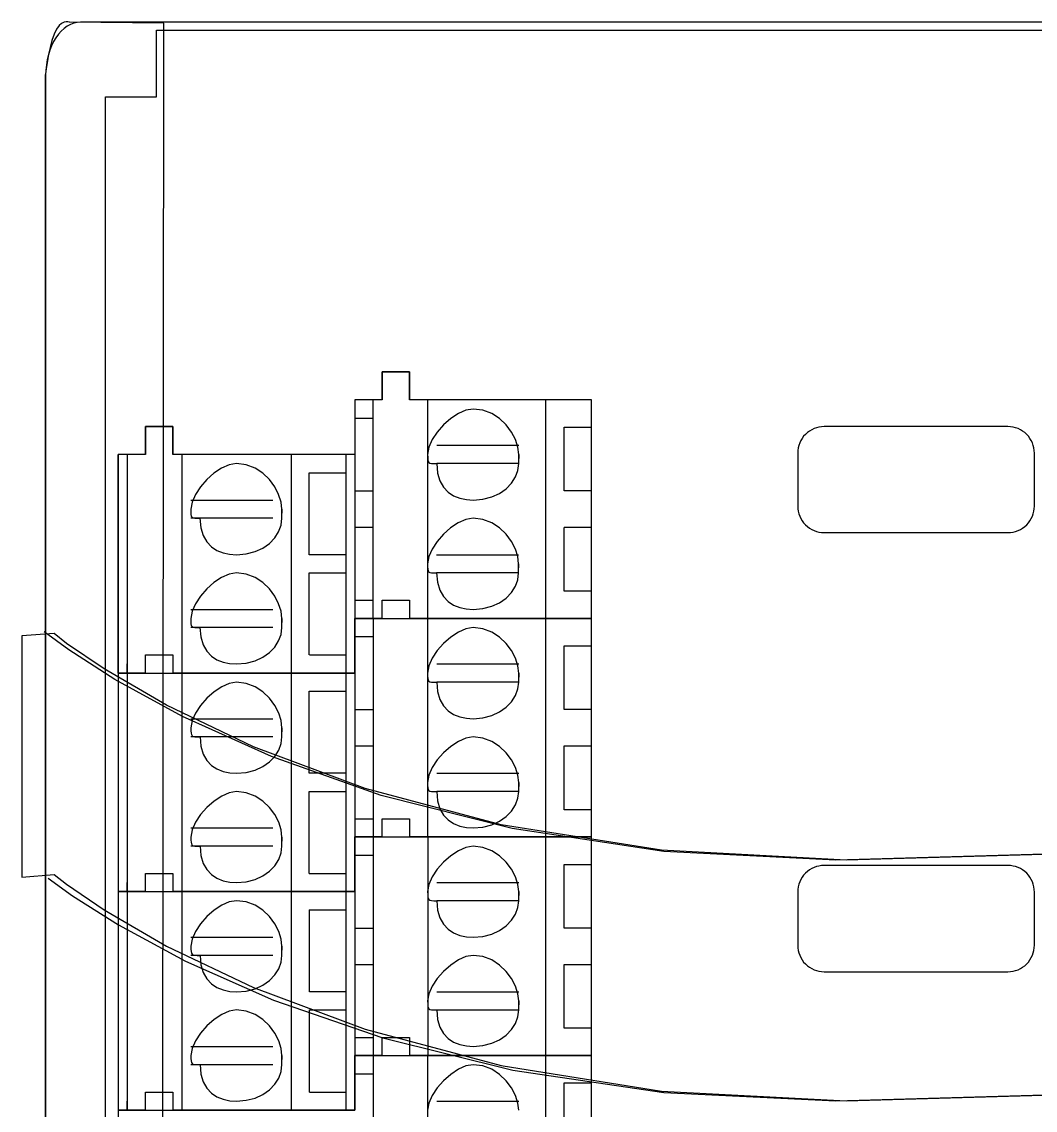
# Model space of a CAD drawing. Header units: metres. Extents: x 0 to 595, y 0 to 842.
# Drawn here: x 217.33 to 262.26, y 507.89 to 556.13 of the extents above; entities that cross this region are included whole.
import ezdxf

# ---------------------------------------------------------------- set-up
doc = ezdxf.new("R2010")
doc.units = ezdxf.units.M
doc.layers.add('SCHEMATICS', color=7, linetype='Continuous')

msp = doc.modelspace()

# ---------------------------------------------------------------- linework, layer by layer
at = {"layer": 'SCHEMATICS', "color": 7}
for p, q in [((219.21, 555.832), (219.082, 555.718)), ((219.346, 555.931), (219.21, 555.832)), ((219.492, 556.014), (219.346, 555.931)), ((223.631, 556.076), (219.447, 556.115)), ((219.639, 556.066), (219.492, 556.014)), ((219.786, 556.102), (219.639, 556.066)), ((219.936, 556.114), (219.786, 556.102)), ((402.861, 556.114), (219.936, 556.114)), ((223.3, 552.801), (223.3, 555.753)), ((223.3, 555.753), (397.534, 555.753)), ((223.547, 447.941), (223.631, 556.076)), ((218.845, 555.426), (218.745, 555.252)), ((218.956, 555.58), (218.845, 555.426)), ((219.082, 555.718), (218.956, 555.58)), ((218.575, 554.869), (218.511, 554.661)), ((218.655, 555.07), (218.575, 554.869)), ((218.745, 555.252), (218.655, 555.07)), ((218.458, 554.443), (218.424, 554.218)), ((218.511, 554.661), (218.458, 554.443)), ((218.4, 553.993), (218.389, 553.764)), ((218.424, 554.218), (218.4, 553.993)), ((218.373, 553.764), (218.373, 450.272)), ((218.389, 553.764), (218.389, 450.272)), ((221.039, 451.239), (221.039, 552.801)), ((221.039, 552.801), (223.3, 552.801)), ((234.517, 540.619), (233.308, 540.619)), ((233.308, 540.619), (233.308, 539.375)), ((233.309, 540.619), (234.518, 540.619)), ((233.309, 539.375), (233.309, 540.619)), ((234.517, 539.375), (234.517, 540.619)), ((234.518, 540.619), (234.518, 539.375)), ((232.098, 539.376), (232.098, 536.955)), ((233.307, 539.376), (232.098, 539.376)), ((233.308, 539.375), (232.099, 539.375)), ((232.099, 539.375), (232.099, 536.954)), ((232.9, 539.374), (232.9, 529.685)), ((242.586, 539.376), (234.516, 539.376)), ((242.587, 539.375), (234.517, 539.375)), ((235.32, 539.374), (235.32, 529.685)), ((240.564, 529.685), (240.564, 539.374)), ((242.587, 529.687), (242.587, 539.376)), ((242.587, 461.834), (242.587, 539.375)), ((232.098, 538.568), (232.5, 538.568)), ((232.5, 538.568), (232.904, 538.568)), ((222.814, 538.195), (224.023, 538.195)), ((222.814, 536.954), (222.814, 538.195)), ((224.023, 538.194), (222.814, 538.194)), ((222.814, 538.194), (222.814, 536.954)), ((224.023, 538.195), (224.023, 536.954)), ((224.023, 536.954), (224.023, 538.194)), ((241.377, 538.165), (242.588, 538.165)), ((241.377, 535.336), (241.377, 538.165)), ((261.044, 538.191), (252.902, 538.191)), ((221.596, 536.953), (221.596, 527.264)), ((222.813, 536.955), (221.601, 536.955)), ((222.814, 536.954), (221.602, 536.954)), ((221.602, 536.954), (221.602, 459.444)), ((222.004, 536.953), (222.004, 527.264)), ((232.098, 536.955), (224.022, 536.955)), ((232.099, 536.954), (224.023, 536.954)), ((224.427, 536.953), (224.427, 527.264)), ((229.272, 536.955), (229.272, 527.266)), ((231.696, 536.955), (231.696, 527.266)), ((232.095, 536.953), (232.095, 529.685)), ((235.726, 537.36), (239.361, 537.36)), ((239.361, 536.551), (239.361, 536.955)), ((251.726, 537.018), (251.726, 534.666)), ((262.217, 534.666), (262.217, 537.018)), ((239.361, 536.551), (235.726, 536.551)), ((230.075, 532.51), (230.075, 536.143)), ((230.079, 536.145), (231.695, 536.145)), ((232.098, 535.337), (232.5, 535.337)), ((232.5, 535.337), (232.904, 535.337)), ((242.588, 535.336), (241.377, 535.336)), ((224.833, 534.934), (228.468, 534.934)), ((228.862, 534.127), (228.862, 534.529)), ((228.468, 534.128), (224.833, 534.128)), ((232.098, 533.727), (232.5, 533.727)), ((232.5, 533.727), (232.904, 533.727)), ((241.372, 530.897), (241.372, 533.725)), ((241.377, 533.726), (242.588, 533.726)), ((252.902, 533.49), (261.044, 533.49)), ((231.691, 532.51), (230.075, 532.51)), ((235.721, 532.51), (239.356, 532.51)), ((239.356, 531.706), (239.356, 532.108)), ((230.075, 531.706), (231.691, 531.706)), ((230.075, 528.073), (230.075, 531.706)), ((239.356, 531.706), (235.721, 531.706)), ((242.583, 530.897), (241.372, 530.897)), ((232.1, 530.496), (232.502, 530.496)), ((232.502, 530.496), (232.906, 530.496)), ((233.308, 530.495), (234.517, 530.495)), ((233.308, 529.686), (233.308, 530.495)), ((233.308, 530.495), (233.712, 530.495)), ((234.117, 530.495), (234.518, 530.495)), ((234.517, 530.495), (234.517, 529.686)), ((224.828, 530.087), (228.463, 530.087)), ((233.304, 529.685), (233.304, 530.087)), ((234.518, 530.089), (234.518, 529.687)), ((228.463, 529.283), (224.828, 529.283)), ((228.862, 529.283), (228.862, 529.685)), ((232.094, 529.685), (233.303, 529.685)), ((232.094, 527.264), (232.094, 529.685)), ((232.097, 529.686), (232.097, 527.265)), ((233.306, 529.686), (232.097, 529.686)), ((232.904, 529.686), (232.904, 520.002)), ((233.303, 529.685), (234.512, 529.685)), ((234.512, 529.685), (242.582, 529.685)), ((242.585, 529.686), (234.515, 529.686)), ((235.324, 529.686), (235.324, 520.002)), ((240.568, 520.002), (240.568, 529.686)), ((242.586, 520.003), (242.586, 529.687)), ((218.764, 529.015), (217.333, 528.917)), ((217.333, 528.917), (217.333, 518.226)), ((232.097, 528.883), (232.499, 528.883)), ((232.499, 528.883), (232.903, 528.883)), ((241.376, 528.475), (242.587, 528.475)), ((241.376, 525.65), (241.376, 528.475)), ((222.813, 528.074), (224.022, 528.074)), ((222.813, 527.265), (222.813, 528.074)), ((222.815, 528.075), (223.219, 528.075)), ((223.622, 528.075), (224.024, 528.075)), ((224.022, 528.074), (224.022, 527.265)), ((230.08, 528.075), (231.696, 528.075)), ((222.008, 527.266), (222.008, 527.671)), ((222.815, 527.266), (222.815, 527.671)), ((224.024, 527.671), (224.024, 527.266)), ((235.725, 527.67), (239.36, 527.67)), ((221.597, 527.264), (222.809, 527.264)), ((221.6, 527.265), (221.6, 517.581)), ((222.812, 527.265), (221.6, 527.265)), ((222.008, 527.265), (222.008, 517.581)), ((222.809, 527.264), (224.018, 527.264)), ((224.018, 527.264), (232.094, 527.264)), ((232.097, 527.265), (224.021, 527.265)), ((224.431, 527.265), (224.431, 517.581)), ((229.271, 527.266), (229.271, 517.582)), ((231.695, 527.266), (231.695, 517.582)), ((232.099, 527.265), (232.099, 520.002)), ((239.36, 526.861), (235.725, 526.861)), ((239.36, 526.862), (239.36, 527.266)), ((230.078, 526.462), (231.694, 526.462)), ((230.079, 522.825), (230.079, 526.46)), ((232.097, 525.65), (232.499, 525.65)), ((232.499, 525.65), (232.903, 525.65)), ((242.587, 525.65), (241.376, 525.65)), ((224.832, 525.244), (228.467, 525.244)), ((228.467, 524.44), (224.832, 524.44)), ((228.866, 524.439), (228.866, 524.84)), ((232.097, 524.037), (232.499, 524.037)), ((232.499, 524.037), (232.903, 524.037)), ((241.376, 524.037), (242.587, 524.037)), ((241.376, 521.211), (241.376, 524.036)), ((231.695, 522.825), (230.079, 522.825)), ((235.725, 522.826), (239.36, 522.826)), ((230.079, 522.017), (231.695, 522.017)), ((230.079, 518.388), (230.079, 522.017)), ((239.36, 522.017), (235.725, 522.017)), ((239.36, 522.017), (239.36, 522.419)), ((242.587, 521.211), (241.376, 521.211)), ((232.099, 520.811), (232.501, 520.811)), ((232.501, 520.811), (232.905, 520.811)), ((233.308, 520.811), (233.712, 520.811)), ((233.309, 520.81), (234.518, 520.81)), ((233.309, 520.001), (233.309, 520.81)), ((234.116, 520.811), (234.517, 520.811)), ((234.517, 520.811), (234.517, 520.405)), ((234.518, 520.81), (234.518, 520.001)), ((224.832, 520.403), (228.467, 520.403)), ((233.308, 520.002), (233.308, 520.404)), ((234.517, 520.405), (234.517, 520.003)), ((228.467, 519.594), (224.832, 519.594)), ((228.866, 519.594), (228.866, 520)), ((232.098, 520.002), (233.307, 520.002)), ((232.098, 517.581), (232.098, 520.002)), ((232.098, 520.001), (232.098, 517.58)), ((233.307, 520.001), (232.098, 520.001)), ((232.905, 520.002), (232.905, 510.315)), ((233.307, 520.002), (234.516, 520.002)), ((234.516, 520.002), (242.586, 520.002)), ((242.586, 520.001), (234.516, 520.001)), ((235.325, 520.002), (235.325, 510.315)), ((240.569, 510.315), (240.569, 520.002)), ((242.587, 510.313), (242.587, 520)), ((232.098, 519.192), (232.5, 519.192)), ((232.5, 519.192), (232.904, 519.192)), ((241.377, 518.787), (242.588, 518.787)), ((241.377, 515.962), (241.377, 518.787)), ((261.044, 518.738), (252.902, 518.738)), ((217.333, 518.226), (218.764, 518.34)), ((222.814, 518.39), (223.218, 518.39)), ((222.814, 518.389), (224.023, 518.389)), ((222.814, 517.58), (222.814, 518.389)), ((223.621, 518.39), (224.023, 518.39)), ((224.023, 518.39), (224.023, 517.982)), ((224.023, 518.389), (224.023, 517.58)), ((230.079, 518.39), (231.695, 518.39)), ((222.007, 517.581), (222.007, 517.982)), ((222.814, 517.581), (222.814, 517.982)), ((224.023, 517.982), (224.023, 517.581)), ((235.726, 517.981), (239.361, 517.981)), ((221.601, 517.581), (221.601, 507.892)), ((221.601, 517.581), (222.813, 517.581)), ((222.813, 517.58), (221.601, 517.58)), ((222.009, 517.581), (222.009, 507.892)), ((222.813, 517.581), (224.022, 517.581)), ((224.022, 517.581), (232.098, 517.581)), ((232.098, 517.58), (224.022, 517.58)), ((224.432, 517.581), (224.432, 507.892)), ((229.272, 517.581), (229.272, 507.892)), ((231.696, 517.581), (231.696, 507.892)), ((232.1, 517.581), (232.1, 510.315)), ((239.361, 517.177), (235.726, 517.177)), ((239.361, 517.177), (239.361, 517.581)), ((251.726, 517.56), (251.726, 515.205)), ((262.217, 515.205), (262.217, 517.56)), ((230.079, 516.771), (231.695, 516.771)), ((230.08, 513.139), (230.08, 516.772)), ((232.098, 515.961), (232.5, 515.961)), ((232.5, 515.961), (232.904, 515.961)), ((242.588, 515.962), (241.377, 515.962)), ((224.833, 515.56), (228.468, 515.56)), ((228.468, 514.751), (224.833, 514.751)), ((228.867, 514.752), (228.867, 515.157)), ((232.098, 514.347), (232.5, 514.347)), ((232.5, 514.347), (232.904, 514.347)), ((241.377, 511.523), (241.377, 514.348)), ((241.377, 514.348), (242.588, 514.348)), ((252.902, 514.029), (261.044, 514.029)), ((231.696, 513.139), (230.08, 513.139)), ((235.726, 513.139), (239.361, 513.139)), ((230.08, 512.334), (231.696, 512.334)), ((230.08, 508.696), (230.08, 512.334)), ((239.361, 512.333), (235.726, 512.333)), ((239.361, 512.334), (239.361, 512.736)), ((242.588, 511.523), (241.377, 511.523)), ((232.1, 511.119), (232.502, 511.119)), ((232.502, 511.119), (232.906, 511.119)), ((233.308, 511.117), (234.517, 511.117)), ((233.308, 510.313), (233.308, 511.117)), ((233.309, 511.119), (233.713, 511.119)), ((234.117, 511.119), (234.518, 511.119)), ((234.517, 511.117), (234.517, 510.313)), ((234.518, 511.119), (234.518, 510.72)), ((224.833, 510.719), (228.468, 510.719)), ((233.309, 510.315), (233.309, 510.72)), ((234.518, 510.72), (234.518, 510.315)), ((228.468, 509.91), (224.833, 509.91)), ((228.867, 509.911), (228.867, 510.315)), ((232.097, 510.314), (232.097, 507.891)), ((233.306, 510.314), (232.097, 510.314)), ((232.099, 510.315), (233.308, 510.315)), ((232.099, 507.892), (232.099, 510.315)), ((232.904, 510.314), (232.904, 500.63)), ((233.308, 510.315), (234.517, 510.315)), ((242.585, 510.314), (234.515, 510.314)), ((234.517, 510.315), (242.587, 510.315)), ((235.324, 510.314), (235.324, 500.63)), ((240.568, 500.629), (240.568, 510.313)), ((242.586, 500.629), (242.586, 510.313)), ((232.097, 509.508), (232.499, 509.508)), ((232.499, 509.508), (232.903, 509.508)), ((241.376, 509.101), (242.587, 509.101)), ((241.376, 506.276), (241.376, 509.101)), ((222.813, 508.694), (224.022, 508.694)), ((222.813, 507.89), (222.813, 508.694)), ((222.815, 508.696), (223.219, 508.696)), ((223.622, 508.696), (224.024, 508.696)), ((224.022, 508.694), (224.022, 507.89)), ((224.024, 508.696), (224.024, 508.294)), ((230.08, 508.696), (231.696, 508.696)), ((222.008, 507.892), (222.008, 508.294)), ((222.815, 507.892), (222.815, 508.294)), ((224.024, 508.294), (224.024, 507.892)), ((235.725, 508.293), (239.36, 508.293)), ((222.812, 507.891), (221.6, 507.891)), ((221.602, 507.892), (222.814, 507.892)), ((222.814, 507.892), (224.023, 507.892)), ((232.097, 507.891), (224.021, 507.891)), ((224.023, 507.892), (232.099, 507.892))]:
    msp.add_line(p, q, dxfattribs=at)
for points in [[(219.447, 556.115), (219.429, 556.121), (219.378, 556.131), (219.302, 556.132), (219.206, 556.113), (219.098, 556.06), (218.984, 555.962), (218.871, 555.807), (218.765, 555.581)], [(218.765, 555.581), (218.671, 555.299), (218.59, 554.997), (218.523, 554.694), (218.468, 554.406), (218.426, 554.151), (218.396, 553.948), (218.379, 553.813), (218.373, 553.764)], [(237.34, 538.969), (237.023, 538.916), (236.686, 538.768), (236.349, 538.545), (236.031, 538.265), (235.75, 537.947), (235.526, 537.611), (235.378, 537.274), (235.324, 536.955)], [(239.361, 536.955), (239.324, 537.274), (239.216, 537.611), (239.041, 537.947), (238.805, 538.265), (238.512, 538.545), (238.167, 538.768), (237.775, 538.916), (237.34, 538.969)], [(252.902, 538.191), (252.785, 538.185), (252.67, 538.168), (252.559, 538.14), (252.451, 538.102), (252.347, 538.053), (252.248, 537.994), (252.155, 537.925), (252.069, 537.846)], [(261.878, 537.846), (261.791, 537.925), (261.698, 537.994), (261.599, 538.053), (261.496, 538.102), (261.387, 538.14), (261.276, 538.168), (261.161, 538.185), (261.044, 538.191)], [(252.069, 537.846), (251.991, 537.76), (251.923, 537.668), (251.864, 537.57), (251.815, 537.467), (251.777, 537.359), (251.749, 537.248), (251.732, 537.134), (251.726, 537.018)], [(262.217, 537.018), (262.211, 537.134), (262.194, 537.248), (262.167, 537.359), (262.128, 537.467), (262.08, 537.57), (262.022, 537.668), (261.955, 537.76), (261.878, 537.846)], [(235.324, 536.955), (235.325, 536.822), (235.33, 536.721), (235.345, 536.65), (235.374, 536.602), (235.422, 536.572), (235.494, 536.557), (235.593, 536.552), (235.726, 536.551)], [(239.361, 536.955), (239.361, 536.938), (239.361, 536.898), (239.361, 536.848), (239.361, 536.804), (239.361, 536.777), (239.361, 536.785), (239.361, 536.839), (239.361, 536.955)], [(226.847, 536.55), (226.528, 536.496), (226.191, 536.348), (225.853, 536.123), (225.535, 535.842), (225.254, 535.523), (225.03, 535.185), (224.882, 534.847), (224.828, 534.529)], [(228.862, 534.529), (228.825, 534.847), (228.717, 535.185), (228.543, 535.523), (228.308, 535.842), (228.016, 536.123), (227.672, 536.348), (227.281, 536.496), (226.847, 536.55)], [(235.726, 536.551), (235.762, 536.133), (235.865, 535.786), (236.025, 535.505), (236.231, 535.287), (236.476, 535.125), (236.749, 535.016), (237.04, 534.954), (237.34, 534.934)], [(237.34, 534.934), (237.775, 534.97), (238.167, 535.073), (238.512, 535.232), (238.805, 535.439), (239.041, 535.684), (239.216, 535.957), (239.324, 536.249), (239.361, 536.551)], [(224.828, 534.529), (224.829, 534.396), (224.834, 534.297), (224.849, 534.225), (224.879, 534.177), (224.927, 534.148), (224.999, 534.133), (225.099, 534.128), (225.233, 534.127)], [(228.862, 534.529), (228.862, 534.513), (228.862, 534.473), (228.862, 534.423), (228.862, 534.378), (228.862, 534.352), (228.862, 534.359), (228.862, 534.414), (228.862, 534.529)], [(251.726, 534.666), (251.732, 534.55), (251.749, 534.436), (251.777, 534.324), (251.815, 534.216), (251.864, 534.112), (251.923, 534.014), (251.991, 533.921), (252.069, 533.836)], [(261.878, 533.836), (261.955, 533.921), (262.022, 534.014), (262.08, 534.112), (262.128, 534.216), (262.167, 534.324), (262.194, 534.436), (262.211, 534.55), (262.217, 534.666)], [(225.233, 534.127), (225.269, 533.709), (225.372, 533.362), (225.531, 533.082), (225.737, 532.863), (225.981, 532.701), (226.254, 532.592), (226.546, 532.53), (226.847, 532.51)], [(226.847, 532.51), (227.281, 532.546), (227.672, 532.649), (228.016, 532.808), (228.308, 533.015), (228.543, 533.26), (228.717, 533.533), (228.825, 533.825), (228.862, 534.127)], [(237.335, 534.127), (237.018, 534.073), (236.681, 533.925), (236.344, 533.7), (236.026, 533.419), (235.745, 533.1), (235.521, 532.763), (235.373, 532.426), (235.319, 532.108)], [(239.356, 532.108), (239.319, 532.426), (239.211, 532.763), (239.036, 533.1), (238.8, 533.419), (238.507, 533.7), (238.162, 533.925), (237.77, 534.073), (237.335, 534.127)], [(252.069, 533.836), (252.155, 533.757), (252.248, 533.688), (252.347, 533.629), (252.451, 533.579), (252.559, 533.541), (252.67, 533.513), (252.785, 533.496), (252.902, 533.49)], [(261.044, 533.49), (261.161, 533.496), (261.276, 533.513), (261.387, 533.541), (261.496, 533.579), (261.599, 533.629), (261.698, 533.688), (261.791, 533.757), (261.878, 533.836)], [(235.319, 532.108), (235.32, 531.975), (235.325, 531.876), (235.34, 531.804), (235.369, 531.756), (235.417, 531.727), (235.489, 531.712), (235.588, 531.707), (235.721, 531.706)], [(239.356, 532.108), (239.356, 532.092), (239.356, 532.052), (239.356, 532.002), (239.356, 531.957), (239.356, 531.931), (239.356, 531.938), (239.356, 531.993), (239.356, 532.108)], [(226.847, 531.706), (226.528, 531.652), (226.191, 531.504), (225.853, 531.28), (225.535, 530.999), (225.254, 530.68), (225.03, 530.342), (224.882, 530.004), (224.828, 529.685)], [(228.862, 529.685), (228.825, 530.004), (228.717, 530.342), (228.543, 530.68), (228.308, 530.999), (228.016, 531.28), (227.672, 531.504), (227.281, 531.652), (226.847, 531.706)], [(235.721, 531.706), (235.757, 531.289), (235.86, 530.942), (236.02, 530.661), (236.227, 530.442), (236.471, 530.28), (236.744, 530.17), (237.035, 530.107), (237.335, 530.087)], [(237.335, 530.087), (237.77, 530.123), (238.162, 530.226), (238.507, 530.386), (238.8, 530.593), (239.036, 530.838), (239.211, 531.112), (239.319, 531.404), (239.356, 531.706)], [(224.828, 529.685), (224.829, 529.552), (224.834, 529.453), (224.849, 529.381), (224.879, 529.333), (224.927, 529.304), (224.999, 529.289), (225.099, 529.284), (225.233, 529.283)], [(225.233, 529.283), (225.269, 528.866), (225.372, 528.52), (225.531, 528.24), (225.737, 528.022), (225.981, 527.86), (226.254, 527.751), (226.546, 527.689), (226.847, 527.669)], [(226.847, 527.669), (227.281, 527.705), (227.672, 527.807), (228.016, 527.966), (228.308, 528.172), (228.543, 528.416), (228.717, 528.689), (228.825, 528.981), (228.862, 529.283)], [(228.862, 529.685), (228.862, 529.669), (228.862, 529.629), (228.862, 529.579), (228.862, 529.534), (228.862, 529.508), (228.862, 529.515), (228.862, 529.57), (228.862, 529.685)], [(237.339, 529.285), (237.022, 529.231), (236.685, 529.083), (236.348, 528.859), (236.03, 528.578), (235.749, 528.26), (235.525, 527.922), (235.377, 527.585), (235.323, 527.266)], [(239.36, 527.266), (239.323, 527.585), (239.215, 527.922), (239.04, 528.26), (238.804, 528.578), (238.511, 528.859), (238.166, 529.083), (237.774, 529.231), (237.339, 529.285)], [(253.415, 518.979), (245.786, 519.362), (239.068, 520.382), (233.269, 521.846), (228.396, 523.563), (224.458, 525.338), (221.462, 526.98), (219.418, 528.296), (218.333, 529.093)], [(253.876, 518.979), (245.691, 519.41), (238.58, 520.547), (232.548, 522.154), (227.6, 523.997), (223.742, 525.84), (220.98, 527.447), (219.319, 528.584), (218.764, 529.015)], [(361.925, 528.281), (345.5, 527.881), (330.801, 526.828), (317.374, 525.338), (304.764, 523.63), (292.517, 521.922), (280.179, 520.432), (267.297, 519.379), (253.415, 518.979)], [(362.384, 528.281), (345.96, 527.881), (331.261, 526.828), (317.833, 525.338), (305.223, 523.63), (292.977, 521.922), (280.639, 520.432), (267.757, 519.379), (253.876, 518.979)], [(226.851, 526.86), (226.532, 526.806), (226.195, 526.658), (225.857, 526.434), (225.539, 526.153), (225.258, 525.834), (225.034, 525.496), (224.886, 525.159), (224.832, 524.84)], [(228.866, 524.84), (228.829, 525.159), (228.721, 525.496), (228.547, 525.834), (228.312, 526.153), (228.02, 526.434), (227.676, 526.658), (227.285, 526.806), (226.851, 526.86)], [(235.323, 527.266), (235.324, 527.133), (235.329, 527.032), (235.344, 526.961), (235.373, 526.912), (235.421, 526.883), (235.493, 526.868), (235.592, 526.863), (235.725, 526.862)], [(235.725, 526.862), (235.761, 526.444), (235.864, 526.098), (236.024, 525.818), (236.231, 525.599), (236.475, 525.437), (236.748, 525.327), (237.039, 525.265), (237.339, 525.245)], [(237.339, 525.245), (237.774, 525.281), (238.166, 525.385), (238.511, 525.545), (238.804, 525.752), (239.04, 525.997), (239.215, 526.27), (239.323, 526.562), (239.36, 526.862)], [(239.36, 527.266), (239.36, 527.249), (239.36, 527.209), (239.36, 527.159), (239.36, 527.114), (239.36, 527.088), (239.36, 527.095), (239.36, 527.15), (239.36, 527.266)], [(224.832, 524.84), (224.833, 524.708), (224.838, 524.608), (224.853, 524.537), (224.883, 524.489), (224.931, 524.46), (225.003, 524.445), (225.103, 524.44), (225.237, 524.439)], [(225.237, 524.439), (225.273, 524.022), (225.376, 523.675), (225.535, 523.396), (225.741, 523.177), (225.985, 523.016), (226.258, 522.907), (226.55, 522.845), (226.851, 522.825)], [(226.851, 522.825), (227.285, 522.861), (227.676, 522.964), (228.02, 523.124), (228.312, 523.33), (228.547, 523.575), (228.721, 523.848), (228.829, 524.139), (228.866, 524.439)], [(228.866, 524.84), (228.866, 524.824), (228.866, 524.784), (228.866, 524.734), (228.866, 524.69), (228.866, 524.664), (228.866, 524.671), (228.866, 524.725), (228.866, 524.84)], [(237.339, 524.44), (237.022, 524.386), (236.685, 524.238), (236.348, 524.014), (236.03, 523.733), (235.749, 523.414), (235.525, 523.076), (235.377, 522.738), (235.323, 522.419)], [(239.36, 522.419), (239.323, 522.738), (239.215, 523.076), (239.04, 523.414), (238.804, 523.733), (238.511, 524.014), (238.166, 524.238), (237.774, 524.386), (237.339, 524.44)], [(226.851, 522.017), (226.532, 521.963), (226.195, 521.816), (225.857, 521.592), (225.539, 521.312), (225.258, 520.994), (225.034, 520.656), (224.886, 520.319), (224.832, 520)], [(228.866, 520), (228.829, 520.319), (228.721, 520.656), (228.547, 520.994), (228.312, 521.312), (228.02, 521.592), (227.676, 521.816), (227.285, 521.963), (226.851, 522.017)], [(235.323, 522.419), (235.324, 522.286), (235.329, 522.187), (235.344, 522.115), (235.373, 522.067), (235.421, 522.038), (235.493, 522.023), (235.592, 522.018), (235.725, 522.017)], [(235.725, 522.017), (235.761, 521.601), (235.864, 521.255), (236.024, 520.975), (236.231, 520.757), (236.475, 520.595), (236.748, 520.485), (237.039, 520.423), (237.339, 520.403)], [(237.339, 520.403), (237.774, 520.439), (238.166, 520.542), (238.511, 520.701), (238.804, 520.908), (239.04, 521.152), (239.215, 521.425), (239.323, 521.716), (239.36, 522.017)], [(239.36, 522.419), (239.36, 522.402), (239.36, 522.362), (239.36, 522.313), (239.36, 522.268), (239.36, 522.242), (239.36, 522.249), (239.36, 522.304), (239.36, 522.419)], [(224.832, 520), (224.833, 519.866), (224.838, 519.765), (224.853, 519.693), (224.883, 519.645), (224.931, 519.615), (225.003, 519.6), (225.103, 519.595), (225.237, 519.594)], [(225.237, 519.594), (225.273, 519.178), (225.376, 518.833), (225.535, 518.553), (225.741, 518.335), (225.985, 518.173), (226.258, 518.063), (226.55, 518), (226.851, 517.98)], [(226.851, 517.98), (227.285, 518.016), (227.676, 518.118), (228.02, 518.277), (228.312, 518.484), (228.547, 518.728), (228.721, 519), (228.829, 519.292), (228.866, 519.594)], [(228.866, 520), (228.866, 519.983), (228.866, 519.943), (228.866, 519.893), (228.866, 519.848), (228.866, 519.822), (228.866, 519.829), (228.866, 519.883), (228.866, 520)], [(237.34, 519.595), (237.023, 519.542), (236.686, 519.394), (236.349, 519.171), (236.031, 518.891), (235.75, 518.573), (235.526, 518.237), (235.378, 517.9), (235.324, 517.581)], [(239.361, 517.581), (239.324, 517.9), (239.216, 518.237), (239.041, 518.573), (238.805, 518.891), (238.512, 519.171), (238.167, 519.394), (237.775, 519.542), (237.34, 519.595)], [(252.902, 518.738), (252.785, 518.732), (252.67, 518.715), (252.559, 518.688), (252.451, 518.649), (252.347, 518.601), (252.248, 518.542), (252.155, 518.474), (252.069, 518.396)], [(261.878, 518.396), (261.791, 518.474), (261.698, 518.542), (261.599, 518.601), (261.496, 518.649), (261.387, 518.688), (261.276, 518.715), (261.161, 518.732), (261.044, 518.738)], [(218.499, 518.183), (219.584, 517.393), (221.614, 516.102), (224.586, 514.499), (228.495, 512.768), (233.337, 511.098), (239.107, 509.673), (245.8, 508.682), (253.414, 508.31)], [(218.764, 518.34), (219.319, 517.909), (220.98, 516.773), (223.742, 515.166), (227.6, 513.325), (232.548, 511.483), (238.58, 509.876), (245.691, 508.74), (253.876, 508.309)], [(252.069, 518.396), (251.991, 518.308), (251.923, 518.214), (251.864, 518.115), (251.815, 518.011), (251.777, 517.903), (251.749, 517.791), (251.732, 517.677), (251.726, 517.56)], [(262.217, 517.56), (262.211, 517.677), (262.194, 517.791), (262.167, 517.903), (262.128, 518.011), (262.08, 518.115), (262.022, 518.214), (261.955, 518.308), (261.878, 518.396)], [(226.852, 517.178), (226.533, 517.124), (226.196, 516.976), (225.858, 516.751), (225.54, 516.47), (225.259, 516.151), (225.035, 515.813), (224.887, 515.475), (224.833, 515.157)], [(228.867, 515.157), (228.83, 515.475), (228.722, 515.813), (228.548, 516.151), (228.313, 516.47), (228.021, 516.751), (227.677, 516.976), (227.286, 517.124), (226.852, 517.178)], [(235.324, 517.581), (235.325, 517.448), (235.33, 517.347), (235.345, 517.276), (235.374, 517.228), (235.422, 517.198), (235.494, 517.183), (235.593, 517.178), (235.726, 517.177)], [(235.726, 517.177), (235.762, 516.759), (235.865, 516.412), (236.025, 516.131), (236.232, 515.913), (236.476, 515.751), (236.749, 515.642), (237.04, 515.58), (237.34, 515.56)], [(237.34, 515.56), (237.775, 515.596), (238.167, 515.699), (238.512, 515.858), (238.805, 516.065), (239.041, 516.31), (239.216, 516.583), (239.324, 516.875), (239.361, 517.177)], [(239.361, 517.581), (239.361, 517.564), (239.361, 517.524), (239.361, 517.474), (239.361, 517.429), (239.361, 517.403), (239.361, 517.411), (239.361, 517.465), (239.361, 517.581)], [(253.414, 508.31), (267.296, 508.71), (280.179, 509.763), (292.517, 511.252), (304.764, 512.96), (317.373, 514.667), (330.801, 516.156), (345.5, 517.209), (361.924, 517.609)], [(253.876, 508.309), (267.757, 508.709), (280.639, 509.762), (292.977, 511.251), (305.223, 512.959), (317.833, 514.666), (331.261, 516.155), (345.96, 517.208), (362.384, 517.608)], [(224.833, 515.157), (224.834, 515.023), (224.839, 514.923), (224.854, 514.851), (224.884, 514.803), (224.932, 514.773), (225.004, 514.758), (225.104, 514.753), (225.238, 514.752)], [(225.238, 514.752), (225.274, 514.336), (225.377, 513.99), (225.536, 513.711), (225.742, 513.493), (225.986, 513.331), (226.259, 513.221), (226.551, 513.159), (226.852, 513.139)], [(226.852, 513.139), (227.286, 513.175), (227.677, 513.278), (228.021, 513.437), (228.313, 513.644), (228.548, 513.888), (228.722, 514.161), (228.83, 514.452), (228.867, 514.752)], [(228.867, 515.157), (228.867, 515.14), (228.867, 515.1), (228.867, 515.05), (228.867, 515.005), (228.867, 514.979), (228.867, 514.986), (228.867, 515.041), (228.867, 515.157)], [(237.34, 514.752), (237.023, 514.699), (236.686, 514.551), (236.349, 514.327), (236.031, 514.047), (235.75, 513.729), (235.526, 513.392), (235.378, 513.055), (235.324, 512.736)], [(239.361, 512.736), (239.324, 513.055), (239.216, 513.392), (239.041, 513.729), (238.805, 514.047), (238.512, 514.327), (238.167, 514.551), (237.775, 514.699), (237.34, 514.752)], [(251.726, 515.205), (251.732, 515.09), (251.749, 514.977), (251.777, 514.865), (251.815, 514.757), (251.864, 514.653), (251.923, 514.553), (251.991, 514.46), (252.069, 514.373)], [(261.878, 514.373), (261.955, 514.46), (262.022, 514.553), (262.08, 514.653), (262.128, 514.757), (262.167, 514.865), (262.194, 514.977), (262.211, 515.09), (262.217, 515.205)], [(252.069, 514.373), (252.155, 514.296), (252.248, 514.227), (252.347, 514.168), (252.451, 514.119), (252.559, 514.08), (252.67, 514.052), (252.785, 514.035), (252.902, 514.029)], [(261.044, 514.029), (261.161, 514.035), (261.276, 514.052), (261.387, 514.08), (261.496, 514.119), (261.599, 514.168), (261.698, 514.227), (261.791, 514.296), (261.878, 514.373)], [(226.852, 512.334), (226.533, 512.28), (226.196, 512.132), (225.858, 511.907), (225.54, 511.626), (225.259, 511.307), (225.035, 510.97), (224.887, 510.633), (224.833, 510.315)], [(228.867, 510.315), (228.83, 510.633), (228.722, 510.97), (228.548, 511.307), (228.313, 511.626), (228.021, 511.907), (227.677, 512.132), (227.286, 512.28), (226.852, 512.334)], [(235.324, 512.736), (235.325, 512.603), (235.33, 512.504), (235.345, 512.432), (235.374, 512.384), (235.422, 512.355), (235.494, 512.34), (235.593, 512.335), (235.726, 512.334)], [(235.726, 512.334), (235.762, 511.916), (235.865, 511.569), (236.025, 511.289), (236.232, 511.071), (236.476, 510.91), (236.749, 510.801), (237.04, 510.74), (237.34, 510.72)], [(237.34, 510.72), (237.775, 510.756), (238.167, 510.858), (238.512, 511.017), (238.805, 511.223), (239.041, 511.467), (239.216, 511.74), (239.324, 512.032), (239.361, 512.334)], [(239.361, 512.736), (239.361, 512.72), (239.361, 512.679), (239.361, 512.63), (239.361, 512.585), (239.361, 512.559), (239.361, 512.566), (239.361, 512.621), (239.361, 512.736)], [(224.833, 510.315), (224.834, 510.182), (224.839, 510.081), (224.854, 510.01), (224.884, 509.962), (224.932, 509.932), (225.004, 509.917), (225.104, 509.912), (225.238, 509.911)], [(225.238, 509.911), (225.274, 509.493), (225.377, 509.146), (225.536, 508.865), (225.742, 508.647), (225.986, 508.485), (226.259, 508.376), (226.551, 508.314), (226.852, 508.294)], [(226.852, 508.294), (227.286, 508.33), (227.677, 508.433), (228.021, 508.592), (228.313, 508.799), (228.548, 509.044), (228.722, 509.317), (228.83, 509.609), (228.867, 509.911)], [(228.867, 510.315), (228.867, 510.298), (228.867, 510.258), (228.867, 510.208), (228.867, 510.164), (228.867, 510.137), (228.867, 510.145), (228.867, 510.199), (228.867, 510.315)], [(237.339, 509.909), (237.022, 509.855), (236.685, 509.707), (236.348, 509.482), (236.03, 509.201), (235.749, 508.882), (235.525, 508.545), (235.377, 508.208), (235.323, 507.89)], [(239.36, 507.89), (239.323, 508.208), (239.215, 508.545), (239.04, 508.882), (238.804, 509.201), (238.511, 509.482), (238.166, 509.707), (237.774, 509.855), (237.339, 509.909)]]:
    msp.add_lwpolyline(points, dxfattribs=at)

doc.saveas('drawing.dxf')
